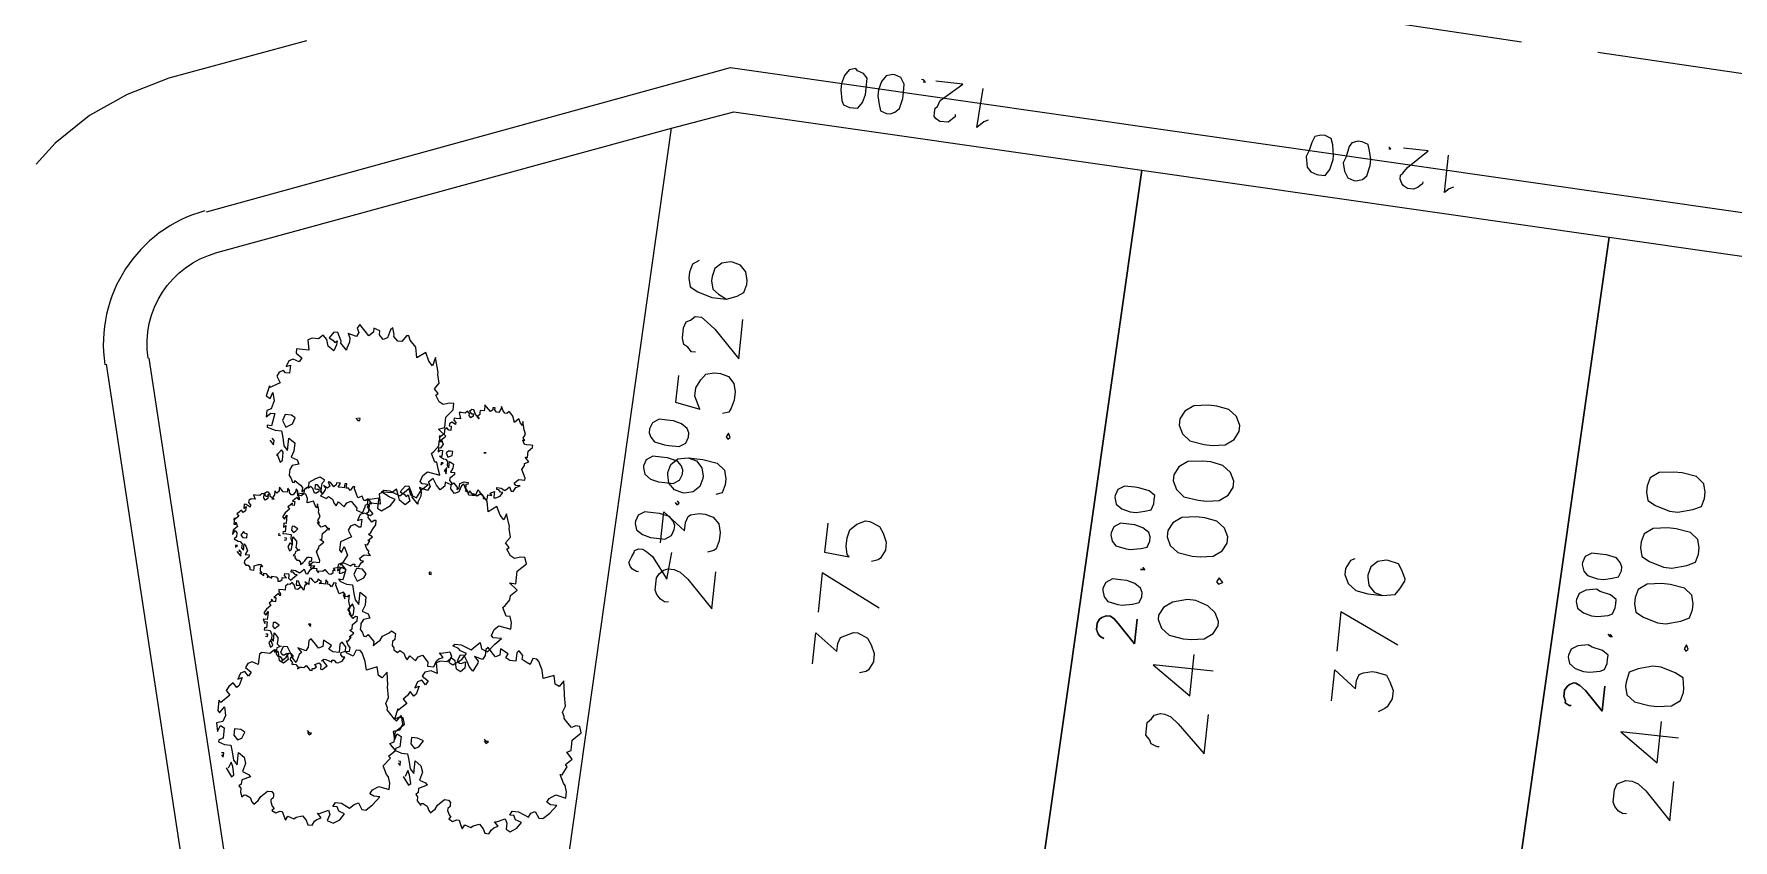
# Model space of a CAD drawing. Header units: metres. Extents: x -977055 to 805873, y -1033982 to 242021.
# Drawn here: x 2727.54 to 2770.98, y 1062.77 to 1083.39 of the extents above; entities that cross this region are included whole.
import ezdxf

# ---------------------------------------------------------------- set-up
doc = ezdxf.new("R2010")
doc.units = ezdxf.units.M
for name, color, linetype in [('PDF_acera', 7, 'Continuous'), ('PDF_areas por lote', 7, 'Continuous'), ('PDF_COTAS', 7, 'Continuous'), ('PDF_linea de centro', 7, 'Continuous'), ('PDF_LOTES', 7, 'Continuous'), ('PDF_No. lotes', 7, 'Continuous'), ('PDF_PLANTAS', 7, 'Continuous')]:
    doc.layers.add(name, color=color, linetype=linetype)

# ---------------------------------------------------------------- blocks, each defined once
blk = doc.blocks.new('CALLE')
at = {"layer": 'PDF_acera', "lineweight": 9}
for points in [[(39.010727, -232.196302, -0.3800811), (49.067424, -237.29328), (76.670496, -307.35936)], [(40.681351, -238.54216, -0.380081191), (42.97104, -239.706432), (46.484928, -248.639328)]]:
    blk.add_lwpolyline(points, format="xyb", dxfattribs=at)
for points in [[(16.892064, -243.940032), (40.473216, -237.71664)], [(17.103744, -244.786752), (40.684896, -238.56336)], [(43.775424, -239.41008), (47.83968, -249.697728), (45.807552, -307.57104)]]:
    blk.add_lwpolyline(points, dxfattribs=at)
for radius, start, end in [(9.292752, 21.5057374, 104.7491479), (2.815344, 21.5057448, 104.7491396)]:
    blk.add_arc((41.17176, -240.404976), radius, start, end, dxfattribs=at)
at = {"layer": 'PDF_areas por lote', "lineweight": 9}
for points in [[(36.874656, -249.613056), (36.874656, -249.528384), (36.916992, -249.443712), (37.001664, -249.35904), (37.086336, -249.316704), (37.340352, -249.316704), (37.425024, -249.35904), (37.509696, -249.443712), (37.552032, -249.528384), (37.552032, -249.655392), (37.509696, -249.7824), (37.382688, -249.951744), (36.83232, -250.502112), (37.594368, -250.502112)], [(38.060064, -249.316704), (38.695104, -249.316704), (38.356416, -249.7824), (38.52576, -249.7824), (38.652768, -249.824736), (38.695104, -249.867072), (38.73744, -250.036416), (38.73744, -250.163424), (38.695104, -250.332768), (38.568096, -250.459776), (38.398752, -250.502112), (38.229408, -250.502112), (38.060064, -250.459776), (38.017728, -250.41744), (37.975392, -250.290432)], [(39.838176, -249.697728), (39.79584, -249.867072), (39.668832, -249.99408), (39.499488, -250.036416), (39.457152, -250.036416), (39.287808, -249.99408), (39.1608, -249.867072), (39.118464, -249.697728), (39.118464, -249.655392), (39.1608, -249.486048), (39.287808, -249.35904), (39.457152, -249.316704), (39.499488, -249.316704), (39.668832, -249.35904), (39.79584, -249.486048), (39.838176, -249.697728), (39.838176, -249.99408), (39.79584, -250.290432), (39.668832, -250.459776), (39.499488, -250.502112), (39.37248, -250.502112), (39.203136, -250.459776), (39.1608, -250.332768)], [(41.48928, -249.316704), (40.938912, -249.316704), (40.85424, -249.824736), (40.938912, -249.7824), (41.108256, -249.697728), (41.2776, -249.697728), (41.446944, -249.7824), (41.573952, -249.867072), (41.616288, -250.036416), (41.616288, -250.163424), (41.573952, -250.332768), (41.446944, -250.459776), (41.2776, -250.502112), (41.108256, -250.502112), (40.938912, -250.459776), (40.85424, -250.41744), (40.811904, -250.290432)], [(41.997312, -249.613056), (41.997312, -249.528384), (42.081984, -249.443712), (42.12432, -249.35904), (42.251328, -249.316704), (42.463008, -249.316704), (42.590016, -249.35904), (42.632352, -249.443712), (42.717024, -249.528384), (42.717024, -249.655392), (42.632352, -249.7824), (42.505344, -249.951744), (41.954976, -250.502112), (42.75936, -250.502112)], [(43.860096, -249.486048), (43.775424, -249.35904), (43.60608, -249.316704), (43.479072, -249.316704), (43.309728, -249.35904), (43.225056, -249.528384), (43.140384, -249.824736), (43.140384, -250.121088), (43.225056, -250.332768), (43.309728, -250.459776), (43.479072, -250.502112), (43.563744, -250.502112), (43.733088, -250.459776), (43.860096, -250.332768), (43.902432, -250.163424), (43.902432, -250.121088), (43.860096, -249.951744), (43.733088, -249.824736), (43.563744, -249.7824), (43.479072, -249.7824), (43.309728, -249.824736), (43.225056, -249.951744), (43.140384, -250.121088)], [(35.011872, -259.858368), (35.011872, -259.816032), (35.054208, -259.689024), (35.13888, -259.646688), (35.223552, -259.562016), (35.477568, -259.562016), (35.56224, -259.646688), (35.646912, -259.689024), (35.689248, -259.816032), (35.689248, -259.900704), (35.646912, -260.027712), (35.519904, -260.197056), (34.969536, -260.78976), (35.77392, -260.78976)], [(36.662976, -260.78976), (36.662976, -259.562016), (36.112608, -260.3664), (36.959328, -260.3664)], [(34.673184, -269.46864), (34.673184, -269.383968), (34.71552, -269.299296), (34.800192, -269.214624), (34.884864, -269.172288), (35.13888, -269.172288), (35.265888, -269.214624), (35.308224, -269.299296), (35.35056, -269.383968), (35.35056, -269.510976), (35.308224, -269.637984), (35.181216, -269.807328), (34.630848, -270.357696), (35.435232, -270.357696)], [(36.324288, -270.357696), (36.324288, -269.172288), (35.77392, -269.976672), (36.62064, -269.976672)]]:
    blk.add_lwpolyline(points, dxfattribs=at)
for points in [[(40.346208, -250.41744), (40.303872, -250.459776), (40.346208, -250.502112), (40.43088, -250.459776)], [(37.594368, -259.562016), (37.425024, -259.646688), (37.298016, -259.816032), (37.25568, -260.112384), (37.25568, -260.281728), (37.298016, -260.535744), (37.425024, -260.705088), (37.594368, -260.78976), (37.67904, -260.78976), (37.848384, -260.705088), (37.975392, -260.535744), (38.060064, -260.281728), (38.060064, -260.112384), (37.975392, -259.816032), (37.848384, -259.646688), (37.67904, -259.562016)], [(39.287808, -259.562016), (39.118464, -259.646688), (38.991456, -259.816032), (38.94912, -260.112384), (38.94912, -260.281728), (38.991456, -260.535744), (39.118464, -260.705088), (39.287808, -260.78976), (39.414816, -260.78976), (39.58416, -260.705088), (39.711168, -260.535744), (39.753504, -260.281728), (39.753504, -260.112384), (39.711168, -259.816032), (39.58416, -259.646688), (39.414816, -259.562016)], [(40.43088, -259.562016), (40.261536, -259.646688), (40.134528, -259.816032), (40.092192, -260.112384), (40.092192, -260.281728), (40.134528, -260.535744), (40.261536, -260.705088), (40.43088, -260.78976), (40.557888, -260.78976), (40.727232, -260.705088), (40.85424, -260.535744), (40.896576, -260.281728), (40.896576, -260.112384), (40.85424, -259.816032), (40.727232, -259.646688), (40.557888, -259.562016)], [(41.573952, -259.562016), (41.404608, -259.646688), (41.2776, -259.816032), (41.235264, -260.112384), (41.235264, -260.281728), (41.2776, -260.535744), (41.404608, -260.705088), (41.573952, -260.78976), (41.70096, -260.78976), (41.870304, -260.705088), (41.997312, -260.535744), (42.039648, -260.281728), (42.039648, -260.112384), (41.997312, -259.816032), (41.870304, -259.646688), (41.70096, -259.562016)], [(38.483424, -260.662752), (38.441088, -260.705088), (38.483424, -260.78976), (38.568096, -260.705088)], [(37.25568, -269.172288), (37.086336, -269.214624), (36.959328, -269.383968), (36.916992, -269.68032), (36.916992, -269.849664), (36.959328, -270.146016), (37.086336, -270.31536), (37.25568, -270.357696), (37.340352, -270.357696), (37.552032, -270.31536), (37.636704, -270.146016), (37.721376, -269.849664), (37.721376, -269.68032), (37.636704, -269.383968), (37.552032, -269.214624), (37.340352, -269.172288)], [(38.94912, -269.172288), (38.779776, -269.214624), (38.695104, -269.383968), (38.610432, -269.68032), (38.610432, -269.849664), (38.695104, -270.146016), (38.779776, -270.31536), (38.94912, -270.357696), (39.076128, -270.357696), (39.245472, -270.31536), (39.37248, -270.146016), (39.414816, -269.849664), (39.414816, -269.68032), (39.37248, -269.383968), (39.245472, -269.214624), (39.076128, -269.172288)], [(40.092192, -269.172288), (39.922848, -269.214624), (39.838176, -269.383968), (39.753504, -269.68032), (39.753504, -269.849664), (39.838176, -270.146016), (39.922848, -270.31536), (40.092192, -270.357696), (40.2192, -270.357696), (40.388544, -270.31536), (40.515552, -270.146016), (40.557888, -269.849664), (40.557888, -269.68032), (40.515552, -269.383968), (40.388544, -269.214624), (40.2192, -269.172288)], [(41.235264, -269.172288), (41.06592, -269.214624), (40.981248, -269.383968), (40.896576, -269.68032), (40.896576, -269.849664), (40.981248, -270.146016), (41.06592, -270.31536), (41.235264, -270.357696), (41.362272, -270.357696), (41.531616, -270.31536), (41.658624, -270.146016), (41.70096, -269.849664), (41.70096, -269.68032), (41.658624, -269.383968), (41.531616, -269.214624), (41.362272, -269.172288)], [(38.144736, -270.273024), (38.1024, -270.31536), (38.144736, -270.357696), (38.229408, -270.31536)]]:
    blk.add_lwpolyline(points, close=True, dxfattribs=at)
at = {"layer": 'PDF_COTAS', "lineweight": 9}
for points in [[(37.425024, -248.93568), (37.425024, -248.893344), (37.46736, -248.808672), (37.509696, -248.766336), (37.594368, -248.724), (37.721376, -248.766336), (37.806048, -248.808672), (37.848384, -248.808672), (37.89072, -248.893344), (37.89072, -248.978016), (37.848384, -249.062688), (37.763712, -249.189696), (37.340352, -249.528384), (37.89072, -249.57072)], [(38.906784, -249.528384), (38.864448, -249.57072), (38.906784, -249.613056), (38.94912, -249.57072)], [(47.373984, -254.354688), (47.331648, -254.354688), (47.289312, -254.312352), (47.246976, -254.270016), (47.20464, -254.22768), (47.20464, -254.058336), (47.246976, -253.973664), (47.289312, -253.931328), (47.373984, -253.931328), (47.458656, -253.931328), (47.500992, -253.973664), (47.628, -254.016), (48.009024, -254.43936), (48.009024, -253.888992)], [(47.966688, -253.634976), (47.966688, -253.677312), (48.009024, -253.634976), (48.009024, -253.59264)], [(47.331648, -255.032064), (47.289312, -254.947392), (47.162304, -254.820384), (47.966688, -254.86272)], [(47.628, -263.202912), (47.628, -263.245248), (47.670336, -263.202912)], [(47.035296, -263.96496), (46.99296, -263.96496), (46.950624, -263.922624), (46.908288, -263.880288), (46.865952, -263.795616), (46.865952, -263.668608), (46.908288, -263.583936), (46.950624, -263.5416), (47.035296, -263.499264), (47.119968, -263.499264), (47.162304, -263.5416), (47.289312, -263.626272), (47.670336, -264.007296), (47.670336, -263.499264)], [(46.99296, -264.6), (46.950624, -264.515328), (46.865952, -264.430656), (47.628, -264.430656)]]:
    blk.add_lwpolyline(points, dxfattribs=at)
for points in [[(38.398752, -248.766336), (38.271744, -248.808672), (38.187072, -248.93568), (38.144736, -249.105024), (38.144736, -249.232032), (38.144736, -249.401376), (38.229408, -249.528384), (38.356416, -249.57072), (38.441088, -249.57072), (38.52576, -249.528384), (38.610432, -249.443712), (38.652768, -249.232032), (38.652768, -249.105024), (38.652768, -248.93568), (38.568096, -248.808672), (38.441088, -248.766336)], [(39.541824, -248.808672), (39.414816, -248.851008), (39.330144, -248.978016), (39.287808, -249.14736), (39.287808, -249.274368), (39.287808, -249.443712), (39.37248, -249.57072), (39.499488, -249.613056), (39.58416, -249.613056), (39.668832, -249.57072), (39.753504, -249.486048), (39.79584, -249.274368), (39.79584, -249.14736), (39.79584, -248.978016), (39.711168, -248.851008), (39.58416, -248.808672)], [(40.261536, -248.851008), (40.176864, -248.893344), (40.092192, -248.978016), (40.049856, -249.189696), (40.049856, -249.274368), (40.049856, -249.486048), (40.134528, -249.613056), (40.261536, -249.655392), (40.346208, -249.655392), (40.43088, -249.613056), (40.515552, -249.486048), (40.557888, -249.316704), (40.557888, -249.189696), (40.557888, -249.020352), (40.473216, -248.893344), (40.346208, -248.851008)], [(47.289312, -252.280224), (47.289312, -252.364896), (47.41632, -252.449568), (47.585664, -252.491904), (47.712672, -252.491904), (47.924352, -252.491904), (48.009024, -252.407232), (48.05136, -252.280224), (48.093696, -252.237888), (48.05136, -252.11088), (47.924352, -252.026208), (47.755008, -251.983872), (47.628, -251.983872), (47.41632, -252.026208), (47.331648, -252.068544), (47.289312, -252.195552)], [(47.246976, -253.042272), (47.289312, -253.126944), (47.373984, -253.211616), (47.585664, -253.253952), (47.712672, -253.253952), (47.882016, -253.253952), (48.009024, -253.16928), (48.05136, -253.042272), (48.05136, -252.999936), (48.009024, -252.872928), (47.882016, -252.788256), (47.712672, -252.74592), (47.585664, -252.74592), (47.41632, -252.788256), (47.289312, -252.830592), (47.246976, -252.9576)], [(37.552032, -259.138656), (37.044, -259.138656), (37.425024, -258.757632), (37.509696, -258.67296), (37.552032, -258.588288), (37.552032, -258.503616), (37.509696, -258.418944), (37.46736, -258.376608), (37.382688, -258.334272), (37.25568, -258.334272), (37.171008, -258.376608), (37.128672, -258.418944), (37.086336, -258.503616), (37.128672, -258.418944), (37.171008, -258.376608), (37.25568, -258.334272), (37.382688, -258.334272), (37.46736, -258.376608), (37.509696, -258.418944), (37.552032, -258.503616), (37.552032, -258.588288), (37.509696, -258.67296), (37.425024, -258.757632), (37.044, -259.138656)], [(38.060064, -258.376608), (37.933056, -258.418944), (37.848384, -258.503616), (37.806048, -258.715296), (37.806048, -258.799968), (37.848384, -259.011648), (37.89072, -259.138656), (38.017728, -259.180992), (38.1024, -259.180992), (38.187072, -259.138656), (38.271744, -259.011648), (38.31408, -258.842304), (38.31408, -258.715296), (38.31408, -258.545952), (38.229408, -258.418944), (38.1024, -258.376608)], [(38.060064, -258.376608), (37.933056, -258.418944), (37.848384, -258.503616), (37.806048, -258.715296), (37.806048, -258.799968), (37.848384, -259.011648), (37.89072, -259.138656), (38.017728, -259.180992), (38.1024, -259.180992), (38.187072, -259.138656), (38.271744, -259.011648), (38.31408, -258.842304), (38.31408, -258.715296), (38.31408, -258.545952), (38.229408, -258.418944), (38.1024, -258.376608)], [(39.203136, -258.418944), (39.076128, -258.46128), (38.991456, -258.545952), (38.94912, -258.757632), (38.94912, -258.842304), (38.991456, -259.053984), (39.033792, -259.180992), (39.1608, -259.223328), (39.245472, -259.223328), (39.330144, -259.180992), (39.414816, -259.053984), (39.457152, -258.88464), (39.457152, -258.757632), (39.457152, -258.588288), (39.37248, -258.46128), (39.245472, -258.418944)], [(39.203136, -258.418944), (39.076128, -258.46128), (38.991456, -258.545952), (38.94912, -258.757632), (38.94912, -258.842304), (38.991456, -259.053984), (39.033792, -259.180992), (39.1608, -259.223328), (39.245472, -259.223328), (39.330144, -259.180992), (39.414816, -259.053984), (39.457152, -258.88464), (39.457152, -258.757632), (39.457152, -258.588288), (39.37248, -258.46128), (39.245472, -258.418944)], [(39.965184, -258.418944), (39.838176, -258.46128), (39.753504, -258.588288), (39.711168, -258.757632), (39.711168, -258.88464), (39.753504, -259.053984), (39.79584, -259.180992), (39.922848, -259.223328), (40.00752, -259.223328), (40.092192, -259.223328), (40.176864, -259.09632), (40.2192, -258.88464), (40.2192, -258.799968), (40.2192, -258.588288), (40.134528, -258.46128), (40.00752, -258.418944)], [(39.965184, -258.418944), (39.838176, -258.46128), (39.753504, -258.588288), (39.711168, -258.757632), (39.711168, -258.88464), (39.753504, -259.053984), (39.79584, -259.180992), (39.922848, -259.223328), (40.00752, -259.223328), (40.092192, -259.223328), (40.176864, -259.09632), (40.2192, -258.88464), (40.2192, -258.799968), (40.2192, -258.588288), (40.134528, -258.46128), (40.00752, -258.418944)], [(38.610432, -259.138656), (38.568096, -259.180992), (38.568096, -259.138656), (38.568096, -259.09632), (38.568096, -259.138656), (38.568096, -259.180992)], [(46.950624, -261.84816), (46.950624, -261.975168), (47.077632, -262.05984), (47.289312, -262.102176), (47.373984, -262.102176), (47.585664, -262.05984), (47.712672, -262.017504), (47.755008, -261.890496), (47.755008, -261.805824), (47.712672, -261.678816), (47.585664, -261.63648), (47.41632, -261.594144), (47.289312, -261.551808), (47.077632, -261.594144), (46.99296, -261.678816), (46.950624, -261.805824)], [(46.908288, -262.610208), (46.950624, -262.737216), (47.035296, -262.821888), (47.246976, -262.864224), (47.373984, -262.864224), (47.543328, -262.821888), (47.670336, -262.779552), (47.712672, -262.652544), (47.712672, -262.567872), (47.670336, -262.440864), (47.585664, -262.398528), (47.373984, -262.356192), (47.246976, -262.313856), (47.077632, -262.356192), (46.950624, -262.440864), (46.908288, -262.567872)], [(37.213344, -268.748928), (36.705312, -268.748928), (37.086336, -268.367904), (37.171008, -268.240896), (37.213344, -268.156224), (37.213344, -268.113888), (37.171008, -268.029216), (37.128672, -267.98688), (37.044, -267.944544), (36.916992, -267.944544), (36.83232, -267.98688), (36.789984, -267.98688), (36.747648, -268.071552), (36.747648, -268.113888), (36.747648, -268.071552), (36.789984, -267.98688), (36.83232, -267.98688), (36.916992, -267.944544), (37.044, -267.944544), (37.128672, -267.98688), (37.171008, -268.029216), (37.213344, -268.113888), (37.213344, -268.156224), (37.171008, -268.240896), (37.086336, -268.367904), (36.705312, -268.748928)], [(37.721376, -267.944544), (37.594368, -267.98688), (37.509696, -268.113888), (37.46736, -268.283232), (37.46736, -268.41024), (37.509696, -268.62192), (37.552032, -268.706592), (37.67904, -268.748928), (37.763712, -268.748928), (37.848384, -268.748928), (37.933056, -268.62192), (37.975392, -268.41024), (38.017728, -268.325568), (37.975392, -268.113888), (37.89072, -267.98688), (37.763712, -267.944544)], [(37.721376, -267.944544), (37.594368, -267.98688), (37.509696, -268.113888), (37.46736, -268.283232), (37.46736, -268.41024), (37.509696, -268.62192), (37.552032, -268.706592), (37.67904, -268.748928), (37.763712, -268.748928), (37.848384, -268.748928), (37.933056, -268.62192), (37.975392, -268.41024), (38.017728, -268.325568), (37.975392, -268.113888), (37.89072, -267.98688), (37.763712, -267.944544)], [(38.864448, -267.98688), (38.73744, -268.029216), (38.652768, -268.156224), (38.610432, -268.325568), (38.610432, -268.452576), (38.652768, -268.664256), (38.695104, -268.748928), (38.822112, -268.791264), (38.906784, -268.791264), (38.991456, -268.791264), (39.076128, -268.664256), (39.118464, -268.452576), (39.1608, -268.367904), (39.118464, -268.156224), (39.033792, -268.029216), (38.906784, -267.98688)], [(38.864448, -267.98688), (38.73744, -268.029216), (38.652768, -268.156224), (38.610432, -268.325568), (38.610432, -268.452576), (38.652768, -268.664256), (38.695104, -268.748928), (38.822112, -268.791264), (38.906784, -268.791264), (38.991456, -268.791264), (39.076128, -268.664256), (39.118464, -268.452576), (39.1608, -268.367904), (39.118464, -268.156224), (39.033792, -268.029216), (38.906784, -267.98688)], [(39.626496, -268.029216), (39.499488, -268.071552), (39.414816, -268.156224), (39.37248, -268.367904), (39.37248, -268.494912), (39.414816, -268.664256), (39.457152, -268.791264), (39.58416, -268.8336), (39.668832, -268.8336), (39.753504, -268.791264), (39.838176, -268.706592), (39.880512, -268.494912), (39.880512, -268.367904), (39.880512, -268.19856), (39.79584, -268.071552), (39.668832, -268.029216)], [(39.626496, -268.029216), (39.499488, -268.071552), (39.414816, -268.156224), (39.37248, -268.367904), (39.37248, -268.494912), (39.414816, -268.664256), (39.457152, -268.791264), (39.58416, -268.8336), (39.668832, -268.8336), (39.753504, -268.791264), (39.838176, -268.706592), (39.880512, -268.494912), (39.880512, -268.367904), (39.880512, -268.19856), (39.79584, -268.071552), (39.668832, -268.029216)], [(38.271744, -268.748928), (38.229408, -268.791264), (38.229408, -268.748928), (38.271744, -268.706592), (38.229408, -268.748928), (38.229408, -268.791264)]]:
    blk.add_lwpolyline(points, close=True, dxfattribs=at)
at = {"layer": 'PDF_linea de centro', "lineweight": 9}
for points in [[(47.458656, -241.061184), (46.400256, -238.35168), (45.976896, -237.547296), (45.468864, -236.827584), (44.833824, -236.192544), (44.368128, -235.853856)], [(50.210496, -262.4832), (50.083488, -265.6584)], [(50.041152, -267.224832), (49.914144, -270.400032)]]:
    blk.add_lwpolyline(points, dxfattribs=at)
at = {"layer": 'PDF_LOTES', "lineweight": 20}
for points in [[(46.950624, -249.867072), (46.654272, -258.2496), (30.651264, -257.699232), (30.989952, -248.131296), (46.484928, -248.639328)], [(46.654272, -258.2496), (46.315584, -267.859872), (30.312576, -267.309504), (30.651264, -257.699232)], [(46.315584, -267.859872), (45.976896, -277.470144), (30.016224, -276.919776), (30.312576, -267.309504)]]:
    blk.add_lwpolyline(points, close=True, dxfattribs=at)
at = {"layer": 'PDF_No. lotes', "lineweight": 20}
for points in [[(35.943264, -252.661248), (36.578304, -252.661248), (36.239616, -253.126944), (36.40896, -253.126944), (36.535968, -253.16928), (36.578304, -253.253952), (36.662976, -253.423296), (36.662976, -253.507968), (36.578304, -253.719648), (36.451296, -253.80432), (36.281952, -253.888992), (36.112608, -253.888992), (35.943264, -253.80432), (35.900928, -253.761984), (35.858592, -253.634976)], [(37.213344, -253.888992), (37.806048, -252.661248), (37.001664, -252.661248)], [(38.822112, -252.661248), (38.229408, -252.661248), (38.187072, -253.16928), (38.229408, -253.126944), (38.398752, -253.084608), (38.568096, -253.084608), (38.73744, -253.126944), (38.864448, -253.253952), (38.94912, -253.423296), (38.94912, -253.507968), (38.864448, -253.719648), (38.73744, -253.80432), (38.568096, -253.888992), (38.398752, -253.888992), (38.229408, -253.80432), (38.187072, -253.761984), (38.144736, -253.634976)], [(36.324288, -263.245248), (36.959328, -263.245248), (36.62064, -263.710944), (36.789984, -263.710944), (36.916992, -263.75328), (36.959328, -263.837952), (37.001664, -264.007296), (37.001664, -264.091968), (36.959328, -264.303648), (36.83232, -264.38832), (36.662976, -264.472992), (36.493632, -264.472992), (36.324288, -264.38832), (36.281952, -264.345984), (36.19728, -264.218976)], [(37.594368, -264.472992), (38.144736, -263.245248), (37.340352, -263.245248)], [(39.245472, -263.414592), (39.203136, -263.32992), (39.033792, -263.245248), (38.906784, -263.245248), (38.73744, -263.32992), (38.610432, -263.499264), (38.568096, -263.75328), (38.568096, -264.049632), (38.610432, -264.303648), (38.73744, -264.38832), (38.906784, -264.472992), (38.94912, -264.472992), (39.118464, -264.38832), (39.245472, -264.303648), (39.287808, -264.091968), (39.287808, -264.049632), (39.245472, -263.880288), (39.118464, -263.75328), (38.94912, -263.710944), (38.906784, -263.710944), (38.73744, -263.75328), (38.610432, -263.880288), (38.568096, -264.049632)]]:
    blk.add_lwpolyline(points, dxfattribs=at)
at = {"layer": 'PDF_PLANTAS', "lineweight": 9}
for points in [[(35.265888, -243.177984), (35.35056, -243.093312), (35.308224, -243.050976), (35.13888, -243.050976), (35.13888, -242.923968), (35.181216, -242.839296), (35.265888, -242.881632), (35.35056, -242.712288), (35.223552, -242.712288), (35.181216, -242.627616), (35.223552, -242.58528), (35.35056, -242.458272), (35.308224, -242.415936), (35.181216, -242.415936), (35.096544, -242.3736), (35.13888, -242.204256), (35.054208, -242.288928), (35.011872, -242.246592), (34.842528, -242.204256), (34.9272, -242.119584), (35.011872, -242.077248), (35.13888, -241.992576), (35.13888, -241.907904), (35.011872, -241.865568), (34.969536, -241.907904), (34.969536, -241.95024), (35.011872, -241.992576), (34.884864, -242.034912), (34.800192, -241.95024), (34.842528, -241.865568), (35.011872, -241.823232), (35.054208, -241.73856), (34.969536, -241.653888), (34.969536, -241.484544), (34.9272, -241.442208), (34.71552, -241.442208), (34.757856, -241.3152), (34.71552, -241.230528), (34.630848, -241.188192), (34.546176, -241.3152), (34.461504, -241.272864), (34.546176, -241.188192), (34.50384, -241.10352), (34.376832, -241.061184), (34.419168, -241.145856), (34.249824, -241.10352), (34.207488, -241.061184), (34.29216, -240.976512), (34.207488, -240.89184), (34.122816, -240.849504), (34.038144, -240.934176), (33.8688, -240.764832), (33.911136, -240.722496), (33.699456, -240.722496), (33.65712, -240.764832), (33.784128, -240.849504), (33.614784, -240.89184), (33.487776, -240.849504), (33.44544, -240.722496), (33.276096, -240.764832), (33.403104, -240.807168), (33.360768, -240.89184), (33.149088, -240.89184), (33.106752, -240.807168), (33.064416, -240.807168), (33.02208, -240.934176), (33.02208, -241.061184), (32.895072, -241.10352), (32.725728, -241.145856), (32.641056, -241.230528), (32.895072, -241.230528), (32.8104, -241.357536), (32.683392, -241.399872), (32.514048, -241.357536), (32.471712, -241.484544), (32.429376, -241.52688), (32.344704, -241.357536), (32.260032, -241.357536), (32.217696, -241.3152), (32.17536, -241.357536), (32.090688, -241.357536), (32.006016, -241.399872), (32.048352, -241.442208), (32.048352, -241.484544), (32.006016, -241.569216), (31.921344, -241.611552), (31.879008, -241.653888), (31.921344, -241.696224), (31.96368, -241.73856), (32.048352, -241.780896), (32.17536, -241.907904), (32.17536, -241.992576), (32.133024, -242.034912), (32.090688, -242.034912), (32.048352, -242.034912), (32.006016, -241.992576), (31.96368, -241.992576), (31.879008, -242.034912), (31.836672, -242.077248), (31.794336, -242.034912), (31.752, -242.119584), (31.794336, -242.204256), (31.794336, -242.246592), (31.709664, -242.288928), (31.624992, -242.331264), (31.709664, -242.3736), (31.667328, -242.500608), (31.709664, -242.542944), (31.752, -242.669952), (31.667328, -242.754624), (31.582656, -242.79696), (31.582656, -242.881632), (31.667328, -242.923968), (31.709664, -242.966304), (31.752, -243.050976), (31.836672, -242.966304), (31.836672, -243.00864), (31.921344, -243.177984), (31.836672, -243.22032), (31.709664, -243.177984), (31.667328, -243.304992), (31.752, -243.432), (31.879008, -243.516672), (31.921344, -243.389664), (32.006016, -243.347328), (32.006016, -243.262656), (32.090688, -243.304992), (32.090688, -243.432), (32.006016, -243.601344), (32.090688, -243.686016), (32.133024, -243.770688), (32.006016, -243.85536), (32.006016, -243.940032), (32.133024, -244.06704), (32.302368, -244.194048), (32.302368, -244.06704), (32.344704, -243.982368), (32.429376, -244.024704), (32.514048, -244.151712), (32.471712, -244.363392), (32.59872, -244.363392), (32.725728, -244.321056), (32.768064, -244.27872), (32.937408, -244.194048), (33.106752, -244.321056), (33.149088, -244.27872), (33.276096, -244.405728), (33.403104, -244.27872), (33.44544, -244.363392), (33.65712, -244.363392), (33.826464, -244.532736), (33.953472, -244.4904), (33.953472, -244.405728), (33.911136, -244.321056), (33.995808, -244.236384), (34.08048, -244.151712), (34.122816, -244.151712), (34.207488, -244.109376), (34.334496, -244.151712), (34.546176, -244.109376), (34.588512, -244.109376), (34.842528, -244.06704), (34.71552, -243.982368), (34.757856, -243.897696), (34.9272, -243.85536), (34.842528, -243.64368), (35.011872, -243.601344), (35.181216, -243.516672), (35.223552, -243.474336), (35.223552, -243.389664), (35.096544, -243.347328), (35.13888, -243.22032), (35.181216, -243.177984)], [(38.31408, -241.865568), (38.356416, -241.823232), (38.31408, -241.823232), (38.229408, -241.780896), (38.229408, -241.73856), (38.271744, -241.696224), (38.31408, -241.696224), (38.356416, -241.653888), (38.271744, -241.653888), (38.271744, -241.569216), (38.356416, -241.484544), (38.31408, -241.484544), (38.271744, -241.484544), (38.229408, -241.442208), (38.271744, -241.399872), (38.187072, -241.399872), (38.1024, -241.357536), (38.1024, -241.399872), (38.144736, -241.3152), (38.187072, -241.3152), (38.229408, -241.272864), (38.229408, -241.230528), (38.187072, -241.188192), (38.144736, -241.230528), (38.144736, -241.272864), (38.187072, -241.272864), (38.1024, -241.272864), (38.060064, -241.230528), (38.1024, -241.188192), (38.187072, -241.188192), (38.187072, -241.145856), (38.144736, -241.10352), (38.144736, -241.018848), (38.144736, -240.976512), (38.060064, -241.018848), (38.060064, -240.934176), (38.017728, -240.89184), (37.975392, -240.89184), (37.933056, -240.934176), (37.89072, -240.934176), (37.933056, -240.849504), (37.933056, -240.807168), (37.848384, -240.807168), (37.89072, -240.849504), (37.806048, -240.849504), (37.763712, -240.807168), (37.806048, -240.764832), (37.763712, -240.722496), (37.721376, -240.68016), (37.67904, -240.722496), (37.594368, -240.637824), (37.636704, -240.637824), (37.509696, -240.637824), (37.509696, -240.68016), (37.552032, -240.68016), (37.46736, -240.722496), (37.425024, -240.68016), (37.382688, -240.637824), (37.298016, -240.637824), (37.382688, -240.68016), (37.340352, -240.722496), (37.25568, -240.722496), (37.213344, -240.68016), (37.171008, -240.764832), (37.171008, -240.807168), (37.128672, -240.849504), (37.044, -240.849504), (37.001664, -240.89184), (37.128672, -240.89184), (37.086336, -240.934176), (37.001664, -240.976512), (36.916992, -240.934176), (36.916992, -241.018848), (36.874656, -241.018848), (36.83232, -240.976512), (36.789984, -240.934176), (36.747648, -240.934176), (36.705312, -240.976512), (36.705312, -241.018848), (36.662976, -241.061184), (36.62064, -241.061184), (36.62064, -241.10352), (36.62064, -241.145856), (36.662976, -241.145856), (36.705312, -241.145856), (36.747648, -241.230528), (36.747648, -241.272864), (36.705312, -241.3152), (36.705312, -241.272864), (36.662976, -241.272864), (36.62064, -241.272864), (36.578304, -241.3152), (36.578304, -241.272864), (36.535968, -241.357536), (36.578304, -241.357536), (36.578304, -241.399872), (36.535968, -241.442208), (36.493632, -241.442208), (36.535968, -241.442208), (36.493632, -241.52688), (36.535968, -241.52688), (36.535968, -241.611552), (36.493632, -241.653888), (36.451296, -241.653888), (36.451296, -241.696224), (36.493632, -241.73856), (36.535968, -241.73856), (36.535968, -241.823232), (36.578304, -241.780896), (36.62064, -241.780896), (36.62064, -241.865568), (36.578304, -241.865568), (36.535968, -241.865568), (36.493632, -241.907904), (36.578304, -241.992576), (36.62064, -242.034912), (36.62064, -241.992576), (36.662976, -241.95024), (36.662976, -241.907904), (36.705312, -241.907904), (36.705312, -241.992576), (36.662976, -242.077248), (36.705312, -242.119584), (36.747648, -242.16192), (36.662976, -242.204256), (36.662976, -242.246592), (36.747648, -242.288928), (36.83232, -242.3736), (36.83232, -242.288928), (36.83232, -242.246592), (36.874656, -242.288928), (36.916992, -242.331264), (36.916992, -242.458272), (36.959328, -242.458272), (37.044, -242.415936), (37.128672, -242.3736), (37.213344, -242.415936), (37.25568, -242.415936), (37.340352, -242.500608), (37.382688, -242.415936), (37.382688, -242.458272), (37.509696, -242.458272), (37.594368, -242.542944), (37.636704, -242.542944), (37.67904, -242.500608), (37.636704, -242.415936), (37.67904, -242.3736), (37.721376, -242.331264), (37.721376, -242.3736), (37.763712, -242.331264), (37.848384, -242.3736), (37.933056, -242.331264), (37.975392, -242.331264), (38.1024, -242.288928), (38.017728, -242.288928), (38.060064, -242.246592), (38.144736, -242.204256), (38.1024, -242.077248), (38.187072, -242.077248), (38.271744, -242.034912), (38.271744, -241.992576), (38.229408, -241.95024), (38.229408, -241.907904), (38.271744, -241.865568)], [(37.086336, -240.722496), (37.044, -240.722496), (37.086336, -240.764832)], [(33.360768, -241.10352), (33.23376, -241.10352), (33.149088, -241.188192), (33.191424, -241.272864), (33.318432, -241.3152), (33.360768, -241.230528)], [(37.382688, -240.849504), (37.298016, -240.807168), (37.25568, -240.849504), (37.25568, -240.934176), (37.340352, -240.934176), (37.340352, -240.89184)], [(41.70096, -243.474336), (41.827968, -243.432), (41.785632, -243.389664), (41.616288, -243.347328), (41.573952, -243.262656), (41.658624, -243.177984), (41.743296, -243.177984), (41.785632, -243.050976), (41.70096, -243.050976), (41.616288, -242.966304), (41.70096, -242.881632), (41.827968, -242.754624), (41.743296, -242.712288), (41.658624, -242.754624), (41.573952, -242.712288), (41.616288, -242.542944), (41.531616, -242.58528), (41.446944, -242.58528), (41.319936, -242.542944), (41.2776, -242.542944), (41.404608, -242.415936), (41.446944, -242.415936), (41.616288, -242.331264), (41.616288, -242.246592), (41.48928, -242.16192), (41.446944, -242.246592), (41.404608, -242.288928), (41.446944, -242.331264), (41.362272, -242.331264), (41.235264, -242.288928), (41.319936, -242.16192), (41.446944, -242.119584), (41.531616, -242.034912), (41.446944, -241.95024), (41.446944, -241.823232), (41.404608, -241.73856), (41.192928, -241.780896), (41.192928, -241.653888), (41.192928, -241.52688), (41.108256, -241.52688), (41.023584, -241.653888), (40.938912, -241.611552), (40.981248, -241.484544), (40.938912, -241.399872), (40.811904, -241.357536), (40.85424, -241.442208), (40.684896, -241.442208), (40.684896, -241.357536), (40.727232, -241.3152), (40.684896, -241.230528), (40.600224, -241.188192), (40.473216, -241.272864), (40.346208, -241.061184), (40.388544, -241.061184), (40.176864, -241.018848), (40.134528, -241.10352), (40.261536, -241.145856), (40.092192, -241.188192), (39.922848, -241.145856), (39.880512, -241.061184), (39.753504, -241.061184), (39.838176, -241.145856), (39.838176, -241.230528), (39.58416, -241.188192), (39.58416, -241.10352), (39.541824, -241.10352), (39.499488, -241.272864), (39.499488, -241.399872), (39.37248, -241.442208), (39.203136, -241.484544), (39.118464, -241.569216), (39.37248, -241.569216), (39.287808, -241.696224), (39.118464, -241.696224), (38.991456, -241.653888), (38.94912, -241.780896), (38.864448, -241.823232), (38.822112, -241.696224), (38.73744, -241.653888), (38.695104, -241.653888), (38.610432, -241.653888), (38.568096, -241.696224), (38.483424, -241.73856), (38.483424, -241.780896), (38.52576, -241.780896), (38.441088, -241.907904), (38.398752, -241.95024), (38.31408, -241.95024), (38.398752, -242.034912), (38.441088, -242.077248), (38.52576, -242.077248), (38.610432, -242.204256), (38.652768, -242.288928), (38.610432, -242.3736), (38.568096, -242.3736), (38.52576, -242.331264), (38.483424, -242.331264), (38.441088, -242.331264), (38.356416, -242.331264), (38.31408, -242.3736), (38.271744, -242.331264), (38.229408, -242.458272), (38.271744, -242.500608), (38.229408, -242.58528), (38.144736, -242.627616), (38.1024, -242.669952), (38.187072, -242.712288), (38.1024, -242.839296), (38.187072, -242.881632), (38.229408, -242.966304), (38.1024, -243.093312), (38.060064, -243.093312), (38.017728, -243.22032), (38.144736, -243.262656), (38.187072, -243.262656), (38.229408, -243.389664), (38.31408, -243.304992), (38.31408, -243.347328), (38.356416, -243.516672), (38.271744, -243.516672), (38.144736, -243.516672), (38.1024, -243.601344), (38.229408, -243.770688), (38.356416, -243.85536), (38.398752, -243.728352), (38.441088, -243.64368), (38.483424, -243.559008), (38.52576, -243.601344), (38.52576, -243.728352), (38.441088, -243.940032), (38.52576, -244.024704), (38.610432, -244.109376), (38.483424, -244.151712), (38.441088, -244.27872), (38.610432, -244.363392), (38.73744, -244.4904), (38.73744, -244.363392), (38.779776, -244.321056), (38.906784, -244.363392), (38.991456, -244.448064), (38.94912, -244.70208), (39.076128, -244.659744), (39.203136, -244.617408), (39.203136, -244.575072), (39.37248, -244.4904), (39.414816, -244.532736), (39.541824, -244.617408), (39.626496, -244.617408), (39.753504, -244.744416), (39.880512, -244.575072), (39.922848, -244.70208), (40.134528, -244.70208), (40.303872, -244.829088), (40.43088, -244.829088), (40.43088, -244.744416), (40.388544, -244.617408), (40.43088, -244.532736), (40.557888, -244.448064), (40.600224, -244.4904), (40.684896, -244.405728), (40.811904, -244.4904), (40.981248, -244.448064), (41.023584, -244.448064), (41.319936, -244.363392), (41.150592, -244.321056), (41.235264, -244.236384), (41.404608, -244.151712), (41.2776, -243.982368), (41.48928, -243.940032), (41.616288, -243.813024), (41.70096, -243.770688), (41.70096, -243.728352), (41.573952, -243.64368), (41.573952, -243.559008), (41.658624, -243.474336)], [(36.535968, -242.669952), (36.578304, -242.627616), (36.493632, -242.627616), (36.493632, -242.542944), (36.493632, -242.500608), (36.535968, -242.542944), (36.578304, -242.458272), (36.535968, -242.458272), (36.493632, -242.415936), (36.535968, -242.3736), (36.578304, -242.331264), (36.578304, -242.288928), (36.493632, -242.288928), (36.451296, -242.288928), (36.493632, -242.204256), (36.451296, -242.246592), (36.40896, -242.204256), (36.324288, -242.204256), (36.366624, -242.16192), (36.40896, -242.119584), (36.493632, -242.077248), (36.493632, -242.034912), (36.40896, -242.034912), (36.40896, -242.077248), (36.40896, -242.119584), (36.366624, -242.119584), (36.324288, -242.077248), (36.324288, -242.034912), (36.40896, -241.992576), (36.451296, -241.95024), (36.40896, -241.907904), (36.40896, -241.865568), (36.366624, -241.823232), (36.281952, -241.823232), (36.281952, -241.780896), (36.281952, -241.696224), (36.239616, -241.696224), (36.19728, -241.73856), (36.154944, -241.73856), (36.19728, -241.696224), (36.154944, -241.653888), (36.112608, -241.611552), (36.112608, -241.653888), (36.027936, -241.653888), (36.027936, -241.611552), (36.070272, -241.569216), (36.027936, -241.569216), (35.9856, -241.52688), (35.943264, -241.569216), (35.858592, -241.484544), (35.77392, -241.442208), (35.731584, -241.484544), (35.816256, -241.52688), (35.731584, -241.52688), (35.646912, -241.52688), (35.646912, -241.442208), (35.56224, -241.484544), (35.604576, -241.484544), (35.604576, -241.52688), (35.477568, -241.52688), (35.477568, -241.484544), (35.435232, -241.484544), (35.435232, -241.569216), (35.435232, -241.611552), (35.35056, -241.653888), (35.265888, -241.653888), (35.223552, -241.696224), (35.392896, -241.696224), (35.308224, -241.780896), (35.265888, -241.780896), (35.181216, -241.780896), (35.13888, -241.823232), (35.13888, -241.865568), (35.096544, -241.780896), (35.054208, -241.780896), (35.011872, -241.73856), (35.011872, -241.780896), (34.969536, -241.780896), (34.9272, -241.823232), (34.9272, -241.865568), (34.884864, -241.907904), (34.842528, -241.907904), (34.884864, -241.95024), (34.9272, -241.992576), (35.011872, -242.034912), (35.011872, -242.077248), (34.969536, -242.119584), (34.9272, -242.119584), (34.9272, -242.077248), (34.884864, -242.077248), (34.842528, -242.119584), (34.800192, -242.119584), (34.800192, -242.16192), (34.800192, -242.204256), (34.757856, -242.246592), (34.71552, -242.246592), (34.757856, -242.288928), (34.757856, -242.331264), (34.757856, -242.3736), (34.800192, -242.415936), (34.757856, -242.458272), (34.71552, -242.500608), (34.71552, -242.542944), (34.757856, -242.542944), (34.757856, -242.58528), (34.800192, -242.627616), (34.842528, -242.58528), (34.884864, -242.669952), (34.842528, -242.712288), (34.757856, -242.712288), (34.757856, -242.754624), (34.800192, -242.79696), (34.842528, -242.839296), (34.884864, -242.79696), (34.9272, -242.754624), (34.9272, -242.712288), (34.969536, -242.754624), (34.969536, -242.79696), (34.9272, -242.923968), (34.969536, -242.923968), (34.969536, -242.966304), (34.9272, -243.00864), (34.9272, -243.050976), (34.969536, -243.135648), (35.054208, -243.177984), (35.054208, -243.135648), (35.096544, -243.093312), (35.13888, -243.093312), (35.181216, -243.177984), (35.181216, -243.262656), (35.223552, -243.262656), (35.265888, -243.262656), (35.308224, -243.22032), (35.392896, -243.177984), (35.392896, -243.22032), (35.477568, -243.262656), (35.477568, -243.22032), (35.56224, -243.304992), (35.604576, -243.22032), (35.646912, -243.262656), (35.731584, -243.262656), (35.816256, -243.347328), (35.900928, -243.347328), (35.900928, -243.304992), (35.858592, -243.262656), (35.900928, -243.22032), (35.943264, -243.177984), (35.9856, -243.177984), (36.027936, -243.135648), (36.070272, -243.177984), (36.19728, -243.135648), (36.324288, -243.135648), (36.281952, -243.093312), (36.281952, -243.050976), (36.366624, -243.00864), (36.324288, -242.923968), (36.40896, -242.881632), (36.493632, -242.839296), (36.535968, -242.839296), (36.535968, -242.79696), (36.451296, -242.754624), (36.493632, -242.712288), (36.493632, -242.669952)], [(39.838176, -241.442208), (39.711168, -241.399872), (39.58416, -241.484544), (39.668832, -241.611552), (39.79584, -241.653888), (39.838176, -241.569216)], [(35.181216, -241.611552), (35.096544, -241.653888), (35.13888, -241.696224), (35.223552, -241.653888), (35.265888, -241.653888)], [(35.604576, -241.653888), (35.519904, -241.653888), (35.477568, -241.696224), (35.519904, -241.73856), (35.56224, -241.780896), (35.604576, -241.696224)], [(38.52576, -242.839296), (38.568096, -242.839296), (38.568096, -242.79696), (38.483424, -242.79696), (38.483424, -242.754624), (38.483424, -242.669952), (38.568096, -242.712288), (38.568096, -242.627616), (38.52576, -242.627616), (38.483424, -242.58528), (38.52576, -242.542944), (38.568096, -242.500608), (38.568096, -242.458272), (38.483424, -242.500608), (38.441088, -242.458272), (38.483424, -242.3736), (38.441088, -242.415936), (38.398752, -242.415936), (38.31408, -242.3736), (38.356416, -242.331264), (38.398752, -242.331264), (38.483424, -242.246592), (38.483424, -242.204256), (38.398752, -242.204256), (38.398752, -242.246592), (38.398752, -242.288928), (38.356416, -242.288928), (38.31408, -242.246592), (38.31408, -242.204256), (38.398752, -242.16192), (38.441088, -242.119584), (38.398752, -242.077248), (38.398752, -242.034912), (38.356416, -241.992576), (38.271744, -241.992576), (38.271744, -241.95024), (38.271744, -241.865568), (38.229408, -241.865568), (38.187072, -241.907904), (38.144736, -241.907904), (38.187072, -241.865568), (38.144736, -241.823232), (38.1024, -241.780896), (38.1024, -241.823232), (38.017728, -241.823232), (38.017728, -241.780896), (38.060064, -241.780896), (38.017728, -241.73856), (37.975392, -241.696224), (37.933056, -241.73856), (37.848384, -241.653888), (37.763712, -241.611552), (37.721376, -241.653888), (37.806048, -241.696224), (37.721376, -241.696224), (37.636704, -241.696224), (37.636704, -241.653888), (37.552032, -241.653888), (37.594368, -241.696224), (37.46736, -241.696224), (37.46736, -241.653888), (37.425024, -241.653888), (37.425024, -241.73856), (37.425024, -241.823232), (37.340352, -241.823232), (37.25568, -241.865568), (37.213344, -241.865568), (37.382688, -241.865568), (37.298016, -241.95024), (37.25568, -241.95024), (37.171008, -241.95024), (37.128672, -241.992576), (37.128672, -242.034912), (37.086336, -241.95024), (37.044, -241.95024), (37.001664, -241.907904), (37.001664, -241.95024), (36.959328, -241.95024), (36.916992, -241.992576), (36.916992, -242.034912), (36.874656, -242.077248), (36.83232, -242.077248), (36.874656, -242.119584), (36.916992, -242.16192), (37.001664, -242.204256), (37.001664, -242.246592), (37.001664, -242.288928), (36.959328, -242.288928), (36.916992, -242.288928), (36.916992, -242.246592), (36.874656, -242.246592), (36.874656, -242.288928), (36.83232, -242.288928), (36.789984, -242.288928), (36.789984, -242.331264), (36.789984, -242.3736), (36.789984, -242.415936), (36.747648, -242.415936), (36.705312, -242.458272), (36.747648, -242.458272), (36.747648, -242.542944), (36.789984, -242.58528), (36.747648, -242.627616), (36.705312, -242.669952), (36.705312, -242.712288), (36.747648, -242.754624), (36.789984, -242.754624), (36.789984, -242.79696), (36.83232, -242.754624), (36.874656, -242.881632), (36.83232, -242.881632), (36.747648, -242.881632), (36.747648, -242.923968), (36.789984, -243.00864), (36.83232, -243.00864), (36.874656, -242.966304), (36.916992, -242.923968), (36.916992, -242.881632), (36.959328, -242.923968), (36.959328, -242.966304), (36.916992, -243.093312), (36.959328, -243.135648), (36.959328, -243.177984), (36.916992, -243.177984), (36.916992, -243.262656), (37.001664, -243.304992), (37.044, -243.347328), (37.044, -243.304992), (37.086336, -243.262656), (37.128672, -243.304992), (37.171008, -243.347328), (37.171008, -243.474336), (37.213344, -243.432), (37.25568, -243.432), (37.298016, -243.389664), (37.382688, -243.347328), (37.382688, -243.389664), (37.46736, -243.432), (37.46736, -243.389664), (37.552032, -243.474336), (37.594368, -243.389664), (37.636704, -243.432), (37.721376, -243.474336), (37.806048, -243.516672), (37.89072, -243.516672), (37.89072, -243.474336), (37.848384, -243.432), (37.89072, -243.389664), (37.933056, -243.347328), (37.975392, -243.347328), (38.017728, -243.304992), (38.060064, -243.347328), (38.187072, -243.347328), (38.187072, -243.304992), (38.31408, -243.304992), (38.271744, -243.262656), (38.271744, -243.22032), (38.356416, -243.177984), (38.31408, -243.093312), (38.398752, -243.050976), (38.483424, -243.00864), (38.52576, -243.00864), (38.52576, -242.966304), (38.441088, -242.923968), (38.483424, -242.881632), (38.483424, -242.839296)], [(37.171008, -241.780896), (37.086336, -241.823232), (37.128672, -241.865568), (37.213344, -241.865568), (37.25568, -241.823232)], [(37.594368, -241.823232), (37.509696, -241.823232), (37.46736, -241.865568), (37.509696, -241.907904), (37.552032, -241.95024), (37.594368, -241.865568)], [(35.646912, -242.3736), (35.604576, -242.415936), (35.646912, -242.415936)], [(38.73744, -245.252448), (38.822112, -245.210112), (38.779776, -245.167776), (38.652768, -245.12544), (38.610432, -245.040768), (38.695104, -244.956096), (38.779776, -244.956096), (38.822112, -244.829088), (38.73744, -244.829088), (38.652768, -244.744416), (38.73744, -244.659744), (38.864448, -244.575072), (38.779776, -244.4904), (38.695104, -244.532736), (38.610432, -244.4904), (38.652768, -244.321056), (38.568096, -244.363392), (38.483424, -244.363392), (38.356416, -244.321056), (38.31408, -244.321056), (38.441088, -244.194048), (38.483424, -244.194048), (38.652768, -244.109376), (38.652768, -244.024704), (38.52576, -243.940032), (38.483424, -244.024704), (38.441088, -244.06704), (38.483424, -244.109376), (38.356416, -244.151712), (38.271744, -244.06704), (38.356416, -243.940032), (38.483424, -243.897696), (38.568096, -243.85536), (38.483424, -243.770688), (38.483424, -243.601344), (38.441088, -243.516672), (38.229408, -243.559008), (38.229408, -243.432), (38.229408, -243.347328), (38.144736, -243.304992), (38.017728, -243.432), (37.975392, -243.389664), (38.017728, -243.262656), (37.975392, -243.177984), (37.848384, -243.135648), (37.89072, -243.22032), (37.721376, -243.22032), (37.721376, -243.177984), (37.763712, -243.093312), (37.721376, -243.00864), (37.636704, -242.966304), (37.509696, -243.050976), (37.382688, -242.839296), (37.213344, -242.839296), (37.171008, -242.881632), (37.298016, -242.923968), (37.128672, -243.00864), (36.959328, -242.923968), (36.916992, -242.839296), (36.789984, -242.839296), (36.874656, -242.923968), (36.83232, -243.00864), (36.62064, -242.966304), (36.62064, -242.881632), (36.578304, -242.923968), (36.535968, -243.050976), (36.535968, -243.177984), (36.366624, -243.22032), (36.239616, -243.262656), (36.154944, -243.347328), (36.40896, -243.347328), (36.324288, -243.474336), (36.154944, -243.474336), (36.027936, -243.432), (35.9856, -243.559008), (35.900928, -243.601344), (35.858592, -243.474336), (35.77392, -243.432), (35.731584, -243.432), (35.646912, -243.432), (35.604576, -243.474336), (35.519904, -243.516672), (35.519904, -243.559008), (35.56224, -243.601344), (35.477568, -243.686016), (35.435232, -243.728352), (35.35056, -243.728352), (35.435232, -243.813024), (35.477568, -243.85536), (35.56224, -243.897696), (35.646912, -244.024704), (35.689248, -244.06704), (35.646912, -244.151712), (35.604576, -244.151712), (35.519904, -244.151712), (35.477568, -244.109376), (35.392896, -244.109376), (35.35056, -244.151712), (35.308224, -244.151712), (35.265888, -244.236384), (35.308224, -244.27872), (35.265888, -244.363392), (35.181216, -244.405728), (35.13888, -244.448064), (35.223552, -244.4904), (35.13888, -244.617408), (35.223552, -244.659744), (35.265888, -244.744416), (35.13888, -244.871424), (35.054208, -244.871424), (35.054208, -244.998432), (35.181216, -245.040768), (35.223552, -245.083104), (35.265888, -245.167776), (35.35056, -245.083104), (35.35056, -245.12544), (35.392896, -245.294784), (35.308224, -245.33712), (35.181216, -245.294784), (35.13888, -245.379456), (35.265888, -245.5488), (35.392896, -245.633472), (35.435232, -245.506464), (35.477568, -245.464128), (35.519904, -245.33712), (35.56224, -245.379456), (35.56224, -245.506464), (35.477568, -245.718144), (35.56224, -245.802816), (35.646912, -245.887488), (35.519904, -245.929824), (35.477568, -246.056832), (35.646912, -246.18384), (35.77392, -246.310848), (35.77392, -246.141504), (35.816256, -246.099168), (35.943264, -246.141504), (36.027936, -246.226176), (35.9856, -246.480192), (36.112608, -246.480192), (36.239616, -246.437856), (36.239616, -246.353184), (36.40896, -246.268512), (36.451296, -246.310848), (36.578304, -246.39552), (36.662976, -246.39552), (36.789984, -246.522528), (36.916992, -246.353184), (36.916992, -246.480192), (37.171008, -246.480192), (37.340352, -246.649536), (37.46736, -246.6072), (37.46736, -246.522528), (37.425024, -246.39552), (37.46736, -246.310848), (37.594368, -246.226176), (37.636704, -246.268512), (37.721376, -246.18384), (37.848384, -246.268512), (38.017728, -246.226176), (38.060064, -246.226176), (38.31408, -246.141504), (38.187072, -246.099168), (38.271744, -246.014496), (38.441088, -245.929824), (38.31408, -245.76048), (38.52576, -245.718144), (38.652768, -245.591136), (38.695104, -245.5488), (38.73744, -245.506464), (38.610432, -245.464128), (38.610432, -245.33712), (38.695104, -245.294784)], [(36.874656, -243.22032), (36.747648, -243.177984), (36.62064, -243.262656), (36.705312, -243.389664), (36.789984, -243.432), (36.874656, -243.347328)], [(35.477568, -246.776544), (35.56224, -246.691872), (35.519904, -246.649536), (35.35056, -246.649536), (35.35056, -246.522528), (35.392896, -246.437856), (35.477568, -246.480192), (35.56224, -246.310848), (35.435232, -246.310848), (35.392896, -246.226176), (35.435232, -246.18384), (35.56224, -246.056832), (35.519904, -246.014496), (35.392896, -246.014496), (35.308224, -245.97216), (35.35056, -245.802816), (35.265888, -245.887488), (35.223552, -245.887488), (35.054208, -245.802816), (35.13888, -245.718144), (35.223552, -245.675808), (35.35056, -245.591136), (35.35056, -245.506464), (35.223552, -245.464128), (35.181216, -245.506464), (35.181216, -245.5488), (35.223552, -245.633472), (35.096544, -245.633472), (35.011872, -245.5488), (35.054208, -245.464128), (35.223552, -245.421792), (35.265888, -245.33712), (35.181216, -245.252448), (35.181216, -245.12544), (35.13888, -245.040768), (34.9272, -245.083104), (34.969536, -244.956096), (34.9272, -244.829088), (34.842528, -244.786752), (34.757856, -244.91376), (34.673184, -244.871424), (34.757856, -244.786752), (34.71552, -244.70208), (34.588512, -244.659744), (34.630848, -244.744416), (34.461504, -244.70208), (34.419168, -244.659744), (34.50384, -244.575072), (34.419168, -244.532736), (34.334496, -244.448064), (34.249824, -244.532736), (34.08048, -244.363392), (34.122816, -244.363392), (33.911136, -244.321056), (33.8688, -244.363392), (33.995808, -244.448064), (33.826464, -244.4904), (33.699456, -244.448064), (33.65712, -244.321056), (33.487776, -244.363392), (33.614784, -244.405728), (33.572448, -244.4904), (33.360768, -244.4904), (33.318432, -244.405728), (33.276096, -244.405728), (33.23376, -244.532736), (33.23376, -244.659744), (33.106752, -244.70208), (32.937408, -244.744416), (32.852736, -244.829088), (33.106752, -244.829088), (33.02208, -244.956096), (32.895072, -244.998432), (32.725728, -244.956096), (32.683392, -245.083104), (32.641056, -245.12544), (32.556384, -244.956096), (32.471712, -244.956096), (32.429376, -244.91376), (32.38704, -244.956096), (32.302368, -244.956096), (32.217696, -245.040768), (32.260032, -245.040768), (32.260032, -245.083104), (32.217696, -245.167776), (32.133024, -245.210112), (32.090688, -245.252448), (32.133024, -245.294784), (32.17536, -245.33712), (32.260032, -245.379456), (32.38704, -245.506464), (32.38704, -245.591136), (32.344704, -245.633472), (32.302368, -245.633472), (32.260032, -245.633472), (32.217696, -245.591136), (32.17536, -245.591136), (32.090688, -245.633472), (32.048352, -245.675808), (32.006016, -245.633472), (31.96368, -245.718144), (32.006016, -245.802816), (32.006016, -245.845152), (31.921344, -245.887488), (31.836672, -245.929824), (31.921344, -245.97216), (31.879008, -246.099168), (31.921344, -246.141504), (31.96368, -246.268512), (31.879008, -246.353184), (31.794336, -246.39552), (31.794336, -246.480192), (31.879008, -246.522528), (31.921344, -246.564864), (31.96368, -246.649536), (32.048352, -246.564864), (32.048352, -246.6072), (32.133024, -246.776544), (32.048352, -246.81888), (31.921344, -246.81888), (31.879008, -246.903552), (31.96368, -247.03056), (32.090688, -247.115232), (32.133024, -246.988224), (32.217696, -246.945888), (32.217696, -246.861216), (32.302368, -246.903552), (32.302368, -247.03056), (32.217696, -247.24224), (32.302368, -247.284576), (32.344704, -247.369248), (32.217696, -247.45392), (32.217696, -247.538592), (32.344704, -247.6656), (32.514048, -247.792608), (32.514048, -247.6656), (32.556384, -247.580928), (32.641056, -247.623264), (32.725728, -247.750272), (32.683392, -247.961952), (32.8104, -247.961952), (32.937408, -247.919616), (32.979744, -247.87728), (33.149088, -247.792608), (33.149088, -247.834944), (33.318432, -247.919616), (33.360768, -247.87728), (33.487776, -248.004288), (33.614784, -247.87728), (33.65712, -247.961952), (33.8688, -247.961952), (34.038144, -248.131296), (34.165152, -248.08896), (34.165152, -248.004288), (34.122816, -247.919616), (34.207488, -247.834944), (34.29216, -247.750272), (34.334496, -247.750272), (34.419168, -247.707936), (34.546176, -247.750272), (34.757856, -247.707936), (34.800192, -247.707936), (35.054208, -247.6656), (34.9272, -247.580928), (34.969536, -247.496256), (35.13888, -247.45392), (35.054208, -247.24224), (35.223552, -247.199904), (35.392896, -247.115232), (35.435232, -247.072896), (35.435232, -246.988224), (35.308224, -246.945888), (35.35056, -246.861216), (35.392896, -246.776544)], [(33.572448, -244.70208), (33.44544, -244.70208), (33.360768, -244.786752), (33.403104, -244.871424), (33.530112, -244.956096), (33.572448, -244.829088)], [(36.959328, -244.70208), (36.916992, -244.70208), (36.916992, -244.744416), (36.959328, -244.744416)], [(40.388544, -245.845152), (40.473216, -245.802816), (40.43088, -245.802816), (40.346208, -245.76048), (40.346208, -245.718144), (40.388544, -245.675808), (40.43088, -245.675808), (40.43088, -245.633472), (40.388544, -245.633472), (40.346208, -245.591136), (40.388544, -245.5488), (40.473216, -245.464128), (40.43088, -245.464128), (40.388544, -245.464128), (40.346208, -245.464128), (40.346208, -245.379456), (40.303872, -245.379456), (40.261536, -245.379456), (40.2192, -245.33712), (40.176864, -245.379456), (40.261536, -245.294784), (40.346208, -245.252448), (40.346208, -245.210112), (40.303872, -245.167776), (40.261536, -245.210112), (40.261536, -245.252448), (40.2192, -245.252448), (40.176864, -245.210112), (40.2192, -245.167776), (40.261536, -245.167776), (40.303872, -245.12544), (40.261536, -245.083104), (40.261536, -244.998432), (40.261536, -244.956096), (40.134528, -244.998432), (40.134528, -244.91376), (40.134528, -244.871424), (40.092192, -244.871424), (40.049856, -244.91376), (40.00752, -244.91376), (40.049856, -244.829088), (40.00752, -244.786752), (39.965184, -244.786752), (39.965184, -244.829088), (39.880512, -244.829088), (39.880512, -244.786752), (39.922848, -244.744416), (39.880512, -244.70208), (39.838176, -244.70208), (39.79584, -244.70208), (39.711168, -244.617408), (39.753504, -244.617408), (39.626496, -244.617408), (39.626496, -244.659744), (39.668832, -244.659744), (39.58416, -244.70208), (39.499488, -244.659744), (39.499488, -244.617408), (39.414816, -244.617408), (39.457152, -244.659744), (39.457152, -244.70208), (39.330144, -244.70208), (39.330144, -244.659744), (39.287808, -244.744416), (39.287808, -244.786752), (39.245472, -244.829088), (39.1608, -244.829088), (39.118464, -244.871424), (39.245472, -244.871424), (39.203136, -244.956096), (39.118464, -244.956096), (39.033792, -244.91376), (39.033792, -244.998432), (38.991456, -244.998432), (38.94912, -244.956096), (38.906784, -244.91376), (38.864448, -244.91376), (38.822112, -244.956096), (38.779776, -244.956096), (38.822112, -244.998432), (38.779776, -245.040768), (38.73744, -245.083104), (38.695104, -245.083104), (38.73744, -245.12544), (38.779776, -245.12544), (38.822112, -245.12544), (38.864448, -245.210112), (38.864448, -245.252448), (38.864448, -245.294784), (38.822112, -245.294784), (38.822112, -245.252448), (38.779776, -245.252448), (38.73744, -245.252448), (38.695104, -245.294784), (38.695104, -245.252448), (38.652768, -245.33712), (38.695104, -245.33712), (38.652768, -245.379456), (38.610432, -245.421792), (38.652768, -245.421792), (38.610432, -245.506464), (38.652768, -245.5488), (38.652768, -245.591136), (38.610432, -245.633472), (38.568096, -245.633472), (38.568096, -245.718144), (38.610432, -245.718144), (38.652768, -245.718144), (38.652768, -245.802816), (38.695104, -245.76048), (38.73744, -245.845152), (38.695104, -245.845152), (38.610432, -245.845152), (38.610432, -245.887488), (38.652768, -245.97216), (38.73744, -246.014496), (38.73744, -245.97216), (38.779776, -245.929824), (38.779776, -245.887488), (38.822112, -245.887488), (38.822112, -245.97216), (38.779776, -246.056832), (38.822112, -246.099168), (38.864448, -246.141504), (38.779776, -246.18384), (38.779776, -246.226176), (38.864448, -246.268512), (38.906784, -246.353184), (38.906784, -246.268512), (38.94912, -246.226176), (38.991456, -246.268512), (39.033792, -246.310848), (39.033792, -246.437856), (39.076128, -246.437856), (39.1608, -246.39552), (39.245472, -246.353184), (39.330144, -246.39552), (39.37248, -246.39552), (39.414816, -246.480192), (39.499488, -246.39552), (39.499488, -246.437856), (39.626496, -246.437856), (39.711168, -246.522528), (39.753504, -246.522528), (39.753504, -246.480192), (39.753504, -246.39552), (39.753504, -246.353184), (39.838176, -246.310848), (39.838176, -246.353184), (39.880512, -246.310848), (39.965184, -246.353184), (40.049856, -246.310848), (40.2192, -246.268512), (40.134528, -246.268512), (40.176864, -246.226176), (40.261536, -246.18384), (40.176864, -246.099168), (40.303872, -246.056832), (40.346208, -246.014496), (40.388544, -245.97216), (40.346208, -245.929824), (40.346208, -245.887488)], [(39.203136, -244.70208), (39.1608, -244.70208), (39.203136, -244.744416)], [(39.457152, -244.829088), (39.414816, -244.786752), (39.330144, -244.829088), (39.37248, -244.91376), (39.457152, -244.91376), (39.457152, -244.871424)]]:
    blk.add_lwpolyline(points, close=True, dxfattribs=at)
for points in [[(36.959328, -240.764832), (36.874656, -240.849504), (36.959328, -240.849504), (37.001664, -240.807168), (36.959328, -240.807168)], [(32.556384, -241.018848), (32.38704, -241.145856), (32.429376, -241.188192), (32.59872, -241.145856), (32.683392, -241.10352), (32.556384, -241.061184)], [(32.8104, -240.89184), (32.768064, -240.934176), (32.852736, -240.934176), (32.852736, -240.89184)], [(39.033792, -241.357536), (38.864448, -241.442208), (38.906784, -241.484544), (39.076128, -241.484544), (39.118464, -241.442208), (38.991456, -241.357536)], [(39.287808, -241.188192), (39.203136, -241.272864), (39.287808, -241.272864), (39.330144, -241.230528)], [(35.308224, -241.52688), (35.308224, -241.569216), (35.35056, -241.569216), (35.35056, -241.52688)], [(37.298016, -241.696224), (37.298016, -241.73856), (37.340352, -241.73856), (37.340352, -241.696224)], [(37.425024, -241.569216), (37.382688, -241.569216), (37.382688, -241.611552), (37.382688, -241.569216)], [(33.44544, -242.58528), (33.403104, -242.627616), (33.44544, -242.669952), (33.44544, -242.627616), (33.487776, -242.58528)], [(36.578304, -242.627616), (36.578304, -242.627616)], [(37.636704, -242.542944), (37.594368, -242.58528), (37.636704, -242.58528)], [(36.070272, -243.135648), (35.900928, -243.22032), (35.943264, -243.262656), (36.070272, -243.262656), (36.154944, -243.22032), (36.027936, -243.135648)], [(36.324288, -243.00864), (36.239616, -243.050976), (36.324288, -243.050976), (36.366624, -243.00864)], [(39.922848, -242.881632), (39.880512, -242.923968), (39.880512, -242.966304), (39.922848, -242.966304), (39.922848, -242.923968)], [(33.02208, -244.4904), (32.979744, -244.532736), (33.064416, -244.532736), (33.064416, -244.4904)], [(32.768064, -244.617408), (32.59872, -244.744416), (32.641056, -244.786752), (32.8104, -244.744416), (32.895072, -244.70208), (32.768064, -244.659744)], [(39.076128, -244.786752), (38.991456, -244.829088), (39.076128, -244.829088), (39.118464, -244.829088), (39.033792, -244.786752)], [(39.499488, -245.5488), (39.499488, -245.591136), (39.499488, -245.5488)], [(33.65712, -246.18384), (33.614784, -246.226176), (33.65712, -246.268512), (33.65712, -246.226176), (33.699456, -246.18384)]]:
    blk.add_lwpolyline(points, dxfattribs=at)

msp = doc.modelspace()

# ---------------------------------------------------------------- block references
at = {"xscale": 1.255773352820658, "yscale": 1.255773352820658, "zscale": 1.255773352820658, "rotation": 83.85573648860341}
msp.add_blockref('CALLE', (2427.15058, 1056.36283, 1015.371), dxfattribs=at)

doc.saveas('drawing.dxf')
